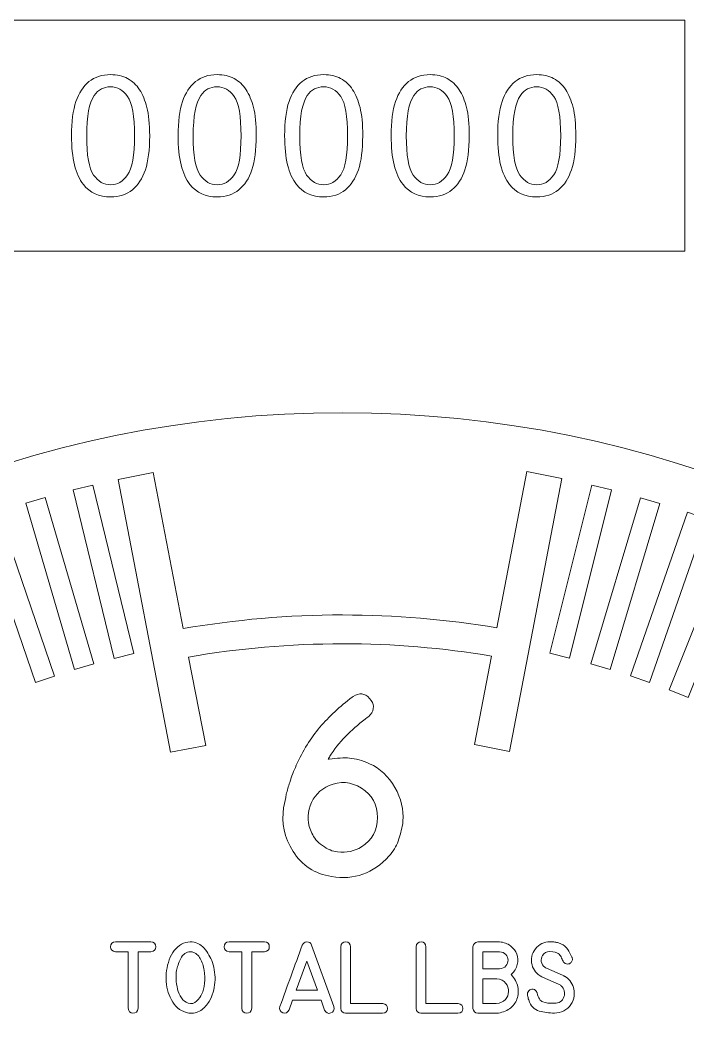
# Model space of a CAD drawing. Header units: millimetres. Extents: x -168 to 319, y -216 to 82.
# Drawn here: x 269.27 to 292.37, y -121.22 to -86.27 of the extents above; entities that cross this region are included whole.
import ezdxf

# ---------------------------------------------------------------- set-up
doc = ezdxf.new("R2010")
doc.units = ezdxf.units.MM
doc.header["$MEASUREMENT"] = 0
doc.layers.add('Cuts', color=7, linetype='Continuous')
doc.layers.add('Engrave', color=7, linetype='Continuous', plot=False)

msp = doc.modelspace()

# ---------------------------------------------------------------- linework, layer by layer
at = {"layer": 'Cuts', "color": 250, "lineweight": 9}
for points in [[(267.2692, -86.2726), (267.2692, -86.2726), (292.2691, -86.2726), (292.2691, -86.2726), (292.2691, -86.2726), (292.2691, -86.2726), (292.2691, -94.2726), (292.2691, -94.2726), (292.2691, -94.2726), (292.2691, -94.2726), (267.2692, -94.2726), (267.2692, -94.2726), (267.2692, -94.2726), (267.2692, -94.2726), (267.2692, -86.2726), (267.2692, -86.2726)], [(280.4209, -99.8603), (258.885, -99.8603), (241.421, -117.3255), (241.421, -138.8611), (241.421, -138.8611), (241.4207, -160.3938), (258.8848, -177.8604), (280.4207, -177.8604), (280.4207, -177.8604), (301.9566, -177.8591), (319.4209, -160.3964), (319.4209, -138.8611), (319.4209, -138.8611), (319.4209, -117.3226), (301.9564, -99.862), (280.4209, -99.8603)]]:
    msp.add_open_spline(points, degree=3, knots=[0, 0, 0, 0, 0.2, 0.2, 0.2, 0.2, 0.4, 0.4, 0.4, 0.4, 0.6, 0.6, 0.6, 0.6, 1, 1, 1, 1], dxfattribs=at)
at = {"layer": 'Engrave', "color": 240, "lineweight": 9}
for points, knots in [([(271.0454, -90.2746), (271.0454, -89.7845), (271.0956, -89.3899), (271.197, -89.0918), (271.197, -89.0918), (271.2974, -88.7927), (271.4479, -88.5621), (271.6465, -88.4), (271.6465, -88.4), (271.8454, -88.2379), (272.0952, -88.1568), (272.3963, -88.1568), (272.3963, -88.1568), (272.6191, -88.1568), (272.814, -88.2022), (272.9818, -88.2919), (272.9818, -88.2919), (273.1498, -88.3807), (273.2878, -88.51), (273.3978, -88.6788), (273.3978, -88.6788), (273.5067, -88.8477), (273.5926, -89.0532), (273.6543, -89.2953), (273.6543, -89.2953), (273.7171, -89.5375), (273.748, -89.8636), (273.748, -90.2746), (273.748, -90.2746), (273.748, -90.7609), (273.6978, -91.1526), (273.5984, -91.4517), (273.5984, -91.4517), (273.4981, -91.7508), (273.3486, -91.9814), (273.1498, -92.1444), (273.1498, -92.1444), (272.951, -92.3075), (272.7001, -92.3885), (272.3963, -92.3885), (272.3963, -92.3885), (271.9967, -92.3885), (271.6833, -92.2457), (271.4555, -91.9592), (271.4555, -91.9592), (271.1825, -91.6147), (271.0454, -91.0523), (271.0454, -90.2746)], [0, 0, 0, 0, 0.0769231, 0.0769231, 0.0769231, 0.0769231, 0.1538462, 0.1538462, 0.1538462, 0.1538462, 0.2307692, 0.2307692, 0.2307692, 0.2307692, 0.3076923, 0.3076923, 0.3076923, 0.3076923, 0.3846154, 0.3846154, 0.3846154, 0.3846154, 0.4615385, 0.4615385, 0.4615385, 0.4615385, 0.5384615, 0.5384615, 0.5384615, 0.5384615, 0.6153846, 0.6153846, 0.6153846, 0.6153846, 0.6923077, 0.6923077, 0.6923077, 0.6923077, 0.7692308, 0.7692308, 0.7692308, 0.7692308, 0.8461538, 0.8461538, 0.8461538, 0.8461538, 1, 1, 1, 1]), ([(274.7317, -90.2746), (274.7317, -89.7845), (274.7819, -89.3899), (274.8831, -89.0918), (274.8831, -89.0918), (274.9835, -88.7927), (275.1341, -88.5621), (275.3327, -88.4), (275.3327, -88.4), (275.5315, -88.2379), (275.7814, -88.1568), (276.0824, -88.1568), (276.0824, -88.1568), (276.3054, -88.1568), (276.5002, -88.2022), (276.668, -88.2919), (276.668, -88.2919), (276.8359, -88.3807), (276.9739, -88.51), (277.0839, -88.6788), (277.0839, -88.6788), (277.1929, -88.8477), (277.2788, -89.0532), (277.3405, -89.2953), (277.3405, -89.2953), (277.4032, -89.5375), (277.4341, -89.8636), (277.4341, -90.2746), (277.4341, -90.2746), (277.4341, -90.7609), (277.3839, -91.1526), (277.2846, -91.4517), (277.2846, -91.4517), (277.1842, -91.7508), (277.0348, -91.9814), (276.8359, -92.1444), (276.8359, -92.1444), (276.6373, -92.3075), (276.3864, -92.3885), (276.0824, -92.3885), (276.0824, -92.3885), (275.683, -92.3885), (275.3694, -92.2457), (275.1418, -91.9592), (275.1418, -91.9592), (274.8686, -91.6147), (274.7317, -91.0523), (274.7317, -90.2746)], [0, 0, 0, 0, 0.0769231, 0.0769231, 0.0769231, 0.0769231, 0.1538462, 0.1538462, 0.1538462, 0.1538462, 0.2307692, 0.2307692, 0.2307692, 0.2307692, 0.3076923, 0.3076923, 0.3076923, 0.3076923, 0.3846154, 0.3846154, 0.3846154, 0.3846154, 0.4615385, 0.4615385, 0.4615385, 0.4615385, 0.5384615, 0.5384615, 0.5384615, 0.5384615, 0.6153846, 0.6153846, 0.6153846, 0.6153846, 0.6923077, 0.6923077, 0.6923077, 0.6923077, 0.7692308, 0.7692308, 0.7692308, 0.7692308, 0.8461538, 0.8461538, 0.8461538, 0.8461538, 1, 1, 1, 1]), ([(278.4179, -90.2746), (278.4179, -89.7845), (278.4681, -89.3899), (278.5693, -89.0918), (278.5693, -89.0918), (278.6697, -88.7927), (278.8202, -88.5621), (279.019, -88.4), (279.019, -88.4), (279.2178, -88.2379), (279.4677, -88.1568), (279.7686, -88.1568), (279.7686, -88.1568), (279.9915, -88.1568), (280.1863, -88.2022), (280.3543, -88.2919), (280.3543, -88.2919), (280.5221, -88.3807), (280.6602, -88.51), (280.7701, -88.6788), (280.7701, -88.6788), (280.8792, -88.8477), (280.9651, -89.0532), (281.0268, -89.2953), (281.0268, -89.2953), (281.0894, -89.5375), (281.1204, -89.8636), (281.1204, -90.2746), (281.1204, -90.2746), (281.1204, -90.7609), (281.0702, -91.1526), (280.9707, -91.4517), (280.9707, -91.4517), (280.8704, -91.7508), (280.7209, -91.9814), (280.5221, -92.1444), (280.5221, -92.1444), (280.3235, -92.3075), (280.0726, -92.3885), (279.7686, -92.3885), (279.7686, -92.3885), (279.3692, -92.3885), (279.0556, -92.2457), (278.828, -91.9592), (278.828, -91.9592), (278.5548, -91.6147), (278.4179, -91.0523), (278.4179, -90.2746)], [0, 0, 0, 0, 0.0769231, 0.0769231, 0.0769231, 0.0769231, 0.1538462, 0.1538462, 0.1538462, 0.1538462, 0.2307692, 0.2307692, 0.2307692, 0.2307692, 0.3076923, 0.3076923, 0.3076923, 0.3076923, 0.3846154, 0.3846154, 0.3846154, 0.3846154, 0.4615385, 0.4615385, 0.4615385, 0.4615385, 0.5384615, 0.5384615, 0.5384615, 0.5384615, 0.6153846, 0.6153846, 0.6153846, 0.6153846, 0.6923077, 0.6923077, 0.6923077, 0.6923077, 0.7692308, 0.7692308, 0.7692308, 0.7692308, 0.8461538, 0.8461538, 0.8461538, 0.8461538, 1, 1, 1, 1]), ([(282.104, -90.2746), (282.104, -89.7845), (282.1542, -89.3899), (282.2556, -89.0918), (282.2556, -89.0918), (282.356, -88.7927), (282.5065, -88.5621), (282.7051, -88.4), (282.7051, -88.4), (282.904, -88.2379), (283.1538, -88.1568), (283.4549, -88.1568), (283.4549, -88.1568), (283.6777, -88.1568), (283.8725, -88.2022), (284.0404, -88.2919), (284.0404, -88.2919), (284.2084, -88.3807), (284.3464, -88.51), (284.4564, -88.6788), (284.4564, -88.6788), (284.5654, -88.8477), (284.6512, -89.0532), (284.7129, -89.2953), (284.7129, -89.2953), (284.7757, -89.5375), (284.8066, -89.8636), (284.8066, -90.2746), (284.8066, -90.2746), (284.8066, -90.7609), (284.7564, -91.1526), (284.6569, -91.4517), (284.6569, -91.4517), (284.5567, -91.7508), (284.4071, -91.9814), (284.2084, -92.1444), (284.2084, -92.1444), (284.0096, -92.3075), (283.7587, -92.3885), (283.4549, -92.3885), (283.4549, -92.3885), (283.0553, -92.3885), (282.7419, -92.2457), (282.5141, -91.9592), (282.5141, -91.9592), (282.2411, -91.6147), (282.104, -91.0523), (282.104, -90.2746)], [0, 0, 0, 0, 0.0769231, 0.0769231, 0.0769231, 0.0769231, 0.1538462, 0.1538462, 0.1538462, 0.1538462, 0.2307692, 0.2307692, 0.2307692, 0.2307692, 0.3076923, 0.3076923, 0.3076923, 0.3076923, 0.3846154, 0.3846154, 0.3846154, 0.3846154, 0.4615385, 0.4615385, 0.4615385, 0.4615385, 0.5384615, 0.5384615, 0.5384615, 0.5384615, 0.6153846, 0.6153846, 0.6153846, 0.6153846, 0.6923077, 0.6923077, 0.6923077, 0.6923077, 0.7692308, 0.7692308, 0.7692308, 0.7692308, 0.8461538, 0.8461538, 0.8461538, 0.8461538, 1, 1, 1, 1]), ([(285.7904, -90.2746), (285.7904, -89.7845), (285.8406, -89.3899), (285.9418, -89.0918), (285.9418, -89.0918), (286.0422, -88.7927), (286.1928, -88.5621), (286.3915, -88.4), (286.3915, -88.4), (286.5902, -88.2379), (286.8401, -88.1568), (287.1411, -88.1568), (287.1411, -88.1568), (287.3641, -88.1568), (287.5589, -88.2022), (287.7268, -88.2919), (287.7268, -88.2919), (287.8946, -88.3807), (288.0326, -88.51), (288.1426, -88.6788), (288.1426, -88.6788), (288.2516, -88.8477), (288.3375, -89.0532), (288.3993, -89.2953), (288.3993, -89.2953), (288.4619, -89.5375), (288.4928, -89.8636), (288.4928, -90.2746), (288.4928, -90.2746), (288.4928, -90.7609), (288.4426, -91.1526), (288.3433, -91.4517), (288.3433, -91.4517), (288.2429, -91.7508), (288.0935, -91.9814), (287.8946, -92.1444), (287.8946, -92.1444), (287.696, -92.3075), (287.4451, -92.3885), (287.1411, -92.3885), (287.1411, -92.3885), (286.7417, -92.3885), (286.4281, -92.2457), (286.2005, -91.9592), (286.2005, -91.9592), (285.9273, -91.6147), (285.7904, -91.0523), (285.7904, -90.2746)], [0, 0, 0, 0, 0.0769231, 0.0769231, 0.0769231, 0.0769231, 0.1538462, 0.1538462, 0.1538462, 0.1538462, 0.2307692, 0.2307692, 0.2307692, 0.2307692, 0.3076923, 0.3076923, 0.3076923, 0.3076923, 0.3846154, 0.3846154, 0.3846154, 0.3846154, 0.4615385, 0.4615385, 0.4615385, 0.4615385, 0.5384615, 0.5384615, 0.5384615, 0.5384615, 0.6153846, 0.6153846, 0.6153846, 0.6153846, 0.6923077, 0.6923077, 0.6923077, 0.6923077, 0.7692308, 0.7692308, 0.7692308, 0.7692308, 0.8461538, 0.8461538, 0.8461538, 0.8461538, 1, 1, 1, 1]), ([(271.5684, -90.2746), (271.5684, -90.9548), (271.6484, -91.4073), (271.8077, -91.6331), (271.8077, -91.6331), (271.9669, -91.8579), (272.1628, -91.9708), (272.3963, -91.9708), (272.3963, -91.9708), (272.6306, -91.9708), (272.8265, -91.8569), (272.9858, -91.6312), (272.9858, -91.6312), (273.145, -91.4054), (273.225, -90.9529), (273.225, -90.2746), (273.225, -90.2746), (273.225, -89.5925), (273.145, -89.139), (272.9858, -88.9152), (272.9858, -88.9152), (272.8265, -88.6904), (272.6287, -88.5785), (272.3915, -88.5785), (272.3915, -88.5785), (272.1569, -88.5785), (271.9707, -88.6778), (271.8309, -88.8756), (271.8309, -88.8756), (271.6562, -89.1275), (271.5684, -89.5944), (271.5684, -90.2746)], [0, 0, 0, 0, 0.1111111, 0.1111111, 0.1111111, 0.1111111, 0.2222222, 0.2222222, 0.2222222, 0.2222222, 0.3333333, 0.3333333, 0.3333333, 0.3333333, 0.4444444, 0.4444444, 0.4444444, 0.4444444, 0.5555556, 0.5555556, 0.5555556, 0.5555556, 0.6666667, 0.6666667, 0.6666667, 0.6666667, 0.7777778, 0.7777778, 0.7777778, 0.7777778, 1, 1, 1, 1]), ([(275.2546, -90.2746), (275.2546, -90.9548), (275.3347, -91.4073), (275.4939, -91.6331), (275.4939, -91.6331), (275.653, -91.8579), (275.8489, -91.9708), (276.0824, -91.9708), (276.0824, -91.9708), (276.3169, -91.9708), (276.5128, -91.8569), (276.672, -91.6312), (276.672, -91.6312), (276.8311, -91.4054), (276.9113, -90.9529), (276.9113, -90.2746), (276.9113, -90.2746), (276.9113, -89.5925), (276.8311, -89.139), (276.672, -88.9152), (276.672, -88.9152), (276.5128, -88.6904), (276.315, -88.5785), (276.0776, -88.5785), (276.0776, -88.5785), (275.8431, -88.5785), (275.657, -88.6778), (275.517, -88.8756), (275.517, -88.8756), (275.3425, -89.1275), (275.2546, -89.5944), (275.2546, -90.2746)], [0, 0, 0, 0, 0.1111111, 0.1111111, 0.1111111, 0.1111111, 0.2222222, 0.2222222, 0.2222222, 0.2222222, 0.3333333, 0.3333333, 0.3333333, 0.3333333, 0.4444444, 0.4444444, 0.4444444, 0.4444444, 0.5555556, 0.5555556, 0.5555556, 0.5555556, 0.6666667, 0.6666667, 0.6666667, 0.6666667, 0.7777778, 0.7777778, 0.7777778, 0.7777778, 1, 1, 1, 1]), ([(278.9409, -90.2746), (278.9409, -90.9548), (279.0209, -91.4073), (279.18, -91.6331), (279.18, -91.6331), (279.3392, -91.8579), (279.5351, -91.9708), (279.7686, -91.9708), (279.7686, -91.9708), (280.003, -91.9708), (280.199, -91.8569), (280.3581, -91.6312), (280.3581, -91.6312), (280.5173, -91.4054), (280.5975, -90.9529), (280.5975, -90.2746), (280.5975, -90.2746), (280.5975, -89.5925), (280.5173, -89.139), (280.3581, -88.9152), (280.3581, -88.9152), (280.199, -88.6904), (280.0012, -88.5785), (279.7639, -88.5785), (279.7639, -88.5785), (279.5294, -88.5785), (279.3432, -88.6778), (279.2033, -88.8756), (279.2033, -88.8756), (279.0287, -89.1275), (278.9409, -89.5944), (278.9409, -90.2746)], [0, 0, 0, 0, 0.1111111, 0.1111111, 0.1111111, 0.1111111, 0.2222222, 0.2222222, 0.2222222, 0.2222222, 0.3333333, 0.3333333, 0.3333333, 0.3333333, 0.4444444, 0.4444444, 0.4444444, 0.4444444, 0.5555556, 0.5555556, 0.5555556, 0.5555556, 0.6666667, 0.6666667, 0.6666667, 0.6666667, 0.7777778, 0.7777778, 0.7777778, 0.7777778, 1, 1, 1, 1]), ([(282.6271, -90.2746), (282.6271, -90.9548), (282.707, -91.4073), (282.8662, -91.6331), (282.8662, -91.6331), (283.0255, -91.8579), (283.2214, -91.9708), (283.4549, -91.9708), (283.4549, -91.9708), (283.6892, -91.9708), (283.8851, -91.8569), (284.0444, -91.6312), (284.0444, -91.6312), (284.2036, -91.4054), (284.2836, -90.9529), (284.2836, -90.2746), (284.2836, -90.2746), (284.2836, -89.5925), (284.2036, -89.139), (284.0444, -88.9152), (284.0444, -88.9152), (283.8851, -88.6904), (283.6873, -88.5785), (283.4501, -88.5785), (283.4501, -88.5785), (283.2155, -88.5785), (283.0293, -88.6778), (282.8895, -88.8756), (282.8895, -88.8756), (282.7148, -89.1275), (282.6271, -89.5944), (282.6271, -90.2746)], [0, 0, 0, 0, 0.1111111, 0.1111111, 0.1111111, 0.1111111, 0.2222222, 0.2222222, 0.2222222, 0.2222222, 0.3333333, 0.3333333, 0.3333333, 0.3333333, 0.4444444, 0.4444444, 0.4444444, 0.4444444, 0.5555556, 0.5555556, 0.5555556, 0.5555556, 0.6666667, 0.6666667, 0.6666667, 0.6666667, 0.7777778, 0.7777778, 0.7777778, 0.7777778, 1, 1, 1, 1]), ([(286.3133, -90.2746), (286.3133, -90.9548), (286.3934, -91.4073), (286.5526, -91.6331), (286.5526, -91.6331), (286.7117, -91.8579), (286.9076, -91.9708), (287.1411, -91.9708), (287.1411, -91.9708), (287.3756, -91.9708), (287.5715, -91.8569), (287.7307, -91.6312), (287.7307, -91.6312), (287.8898, -91.4054), (287.97, -90.9529), (287.97, -90.2746), (287.97, -90.2746), (287.97, -89.5925), (287.8898, -89.139), (287.7307, -88.9152), (287.7307, -88.9152), (287.5715, -88.6904), (287.3737, -88.5785), (287.1363, -88.5785), (287.1363, -88.5785), (286.9019, -88.5785), (286.7157, -88.6778), (286.5757, -88.8756), (286.5757, -88.8756), (286.4012, -89.1275), (286.3133, -89.5944), (286.3133, -90.2746)], [0, 0, 0, 0, 0.1111111, 0.1111111, 0.1111111, 0.1111111, 0.2222222, 0.2222222, 0.2222222, 0.2222222, 0.3333333, 0.3333333, 0.3333333, 0.3333333, 0.4444444, 0.4444444, 0.4444444, 0.4444444, 0.5555556, 0.5555556, 0.5555556, 0.5555556, 0.6666667, 0.6666667, 0.6666667, 0.6666667, 0.7777778, 0.7777778, 0.7777778, 0.7777778, 1, 1, 1, 1]), ([(288.0147, -102.1333), (288.0147, -102.1333), (286.2038, -111.5823), (286.2038, -111.5823), (286.2038, -111.5823), (286.2038, -111.5823), (284.991, -111.3499), (284.991, -111.3499), (284.991, -111.3499), (284.991, -111.3499), (285.5782, -108.2864), (285.5782, -108.2864), (285.5782, -108.2864), (283.9009, -108.0051), (282.178, -107.8586), (280.4209, -107.8584), (280.4209, -107.8584), (280.4209, -107.8584), (280.4209, -107.8604), (280.4209, -107.8604), (280.4209, -107.8604), (278.6052, -107.8604), (276.8261, -108.0172), (275.096, -108.3168), (275.096, -108.3168), (275.096, -108.3168), (275.686, -111.381), (275.686, -111.381), (275.686, -111.381), (275.686, -111.381), (274.4735, -111.6145), (274.4735, -111.6145), (274.4735, -111.6145), (274.4735, -111.6145), (272.6548, -102.1669), (272.6548, -102.1669), (272.6548, -102.1669), (272.6548, -102.1669), (273.8673, -101.9335), (273.8673, -101.9335), (273.8673, -101.9335), (273.8673, -101.9335), (274.907, -107.3345), (274.907, -107.3345), (274.907, -107.3345), (276.6984, -107.0232), (278.5406, -106.8604), (280.4209, -106.8604), (280.4209, -106.8604), (280.4209, -106.8604), (280.4209, -106.8624), (280.4209, -106.8624), (280.4209, -106.8624), (282.2422, -106.8626), (284.0277, -107.0151), (285.7658, -107.3075), (285.7658, -107.3075), (285.7658, -107.3075), (286.8021, -101.9009), (286.8021, -101.9009), (286.8021, -101.9009), (286.8021, -101.9009), (288.0147, -102.1333), (288.0147, -102.1333)], [0, 0, 0, 0, 0.0588235, 0.0588235, 0.0588235, 0.0588235, 0.1176471, 0.1176471, 0.1176471, 0.1176471, 0.1764706, 0.1764706, 0.1764706, 0.1764706, 0.2352941, 0.2352941, 0.2352941, 0.2352941, 0.2941176, 0.2941176, 0.2941176, 0.2941176, 0.3529412, 0.3529412, 0.3529412, 0.3529412, 0.4117647, 0.4117647, 0.4117647, 0.4117647, 0.4705882, 0.4705882, 0.4705882, 0.4705882, 0.5294118, 0.5294118, 0.5294118, 0.5294118, 0.5882353, 0.5882353, 0.5882353, 0.5882353, 0.6470588, 0.6470588, 0.6470588, 0.6470588, 0.7058824, 0.7058824, 0.7058824, 0.7058824, 0.7647059, 0.7647059, 0.7647059, 0.7647059, 0.8235294, 0.8235294, 0.8235294, 0.8235294, 0.8823529, 0.8823529, 0.8823529, 0.8823529, 1, 1, 1, 1]), ([(271.7775, -102.369), (271.7775, -102.369), (273.2036, -108.1971), (273.2036, -108.1971), (273.2036, -108.1971), (273.2036, -108.1971), (272.5237, -108.3635), (272.5237, -108.3635), (272.5237, -108.3635), (272.5237, -108.3635), (271.0977, -102.5354), (271.0977, -102.5354), (271.0977, -102.5354), (271.0977, -102.5354), (271.7775, -102.369), (271.7775, -102.369)], [0, 0, 0, 0, 0.2, 0.2, 0.2, 0.2, 0.4, 0.4, 0.4, 0.4, 0.6, 0.6, 0.6, 0.6, 1, 1, 1, 1]), ([(289.7227, -102.5313), (289.7227, -102.5313), (288.2776, -108.3546), (288.2776, -108.3546), (288.2776, -108.3546), (288.2776, -108.3546), (287.5981, -108.186), (287.5981, -108.186), (287.5981, -108.186), (287.5981, -108.186), (289.0434, -102.3627), (289.0434, -102.3627), (289.0434, -102.3627), (289.0434, -102.3627), (289.7227, -102.5313), (289.7227, -102.5313)], [0, 0, 0, 0, 0.2, 0.2, 0.2, 0.2, 0.4, 0.4, 0.4, 0.4, 0.6, 0.6, 0.6, 0.6, 1, 1, 1, 1]), ([(270.1312, -102.7987), (270.1312, -102.7987), (271.8202, -108.5561), (271.8202, -108.5561), (271.8202, -108.5561), (271.8202, -108.5561), (271.1485, -108.7531), (271.1485, -108.7531), (271.1485, -108.7531), (271.1485, -108.7531), (269.4594, -102.9957), (269.4594, -102.9957), (269.4594, -102.9957), (269.4594, -102.9957), (270.1312, -102.7987), (270.1312, -102.7987)], [0, 0, 0, 0, 0.2, 0.2, 0.2, 0.2, 0.4, 0.4, 0.4, 0.4, 0.6, 0.6, 0.6, 0.6, 1, 1, 1, 1]), ([(291.4001, -103.0025), (291.4001, -103.0025), (289.6859, -108.7525), (289.6859, -108.7525), (289.6859, -108.7525), (289.6859, -108.7525), (289.0151, -108.5525), (289.0151, -108.5525), (289.0151, -108.5525), (289.0151, -108.5525), (290.7293, -102.8026), (290.7293, -102.8026), (290.7293, -102.8026), (290.7293, -102.8026), (291.4001, -103.0025), (291.4001, -103.0025)], [0, 0, 0, 0, 0.2, 0.2, 0.2, 0.2, 0.4, 0.4, 0.4, 0.4, 0.6, 0.6, 0.6, 0.6, 1, 1, 1, 1]), ([(268.5058, -103.3026), (268.5058, -103.3026), (270.4542, -108.9774), (270.4542, -108.9774), (270.4542, -108.9774), (270.4542, -108.9774), (269.7922, -109.2047), (269.7922, -109.2047), (269.7922, -109.2047), (269.7922, -109.2047), (267.8439, -103.5299), (267.8439, -103.5299), (267.8439, -103.5299), (267.8439, -103.5299), (268.5058, -103.3026), (268.5058, -103.3026)], [0, 0, 0, 0, 0.2, 0.2, 0.2, 0.2, 0.4, 0.4, 0.4, 0.4, 0.6, 0.6, 0.6, 0.6, 1, 1, 1, 1]), ([(293.0154, -103.5375), (293.0154, -103.5375), (291.0421, -109.2038), (291.0421, -109.2038), (291.0421, -109.2038), (291.0421, -109.2038), (290.3811, -108.9736), (290.3811, -108.9736), (290.3811, -108.9736), (290.3811, -108.9736), (292.3544, -103.3073), (292.3544, -103.3073), (292.3544, -103.3073), (292.3544, -103.3073), (293.0154, -103.5375), (293.0154, -103.5375)], [0, 0, 0, 0, 0.2, 0.2, 0.2, 0.2, 0.4, 0.4, 0.4, 0.4, 0.6, 0.6, 0.6, 0.6, 1, 1, 1, 1]), ([(294.6048, -104.1452), (294.6048, -104.1452), (292.3765, -109.7161), (292.3765, -109.7161), (292.3765, -109.7161), (292.3765, -109.7161), (291.7267, -109.4561), (291.7267, -109.4561), (291.7267, -109.4561), (291.7267, -109.4561), (293.9548, -103.8852), (293.9548, -103.8852), (293.9548, -103.8852), (293.9548, -103.8852), (294.6048, -104.1452), (294.6048, -104.1452)], [0, 0, 0, 0, 0.2, 0.2, 0.2, 0.2, 0.4, 0.4, 0.4, 0.4, 0.6, 0.6, 0.6, 0.6, 1, 1, 1, 1]), ([(278.3843, -113.5266), (278.3843, -113.5266), (278.3907, -113.4895), (278.3907, -113.4895), (278.3907, -113.4895), (278.4182, -113.3488), (278.4457, -113.2091), (278.4764, -113.0704), (278.4764, -113.0704), (278.506, -112.9329), (278.5452, -112.7953), (278.5928, -112.6587), (278.5928, -112.6587), (278.6584, -112.4492), (278.7346, -112.2523), (278.8225, -112.0661), (278.8225, -112.0661), (279.049, -111.5623), (279.3209, -111.1231), (279.6374, -110.7495), (279.6374, -110.7495), (279.9538, -110.377), (280.3264, -110.0288), (280.7571, -109.7071), (280.7571, -109.7071), (280.7571, -109.7071), (280.7878, -109.6848), (280.7878, -109.6848), (280.7878, -109.6848), (280.9984, -109.5441), (281.1889, -109.5663), (281.3582, -109.7504), (281.3582, -109.7504), (281.5276, -109.9346), (281.535, -110.124), (281.3794, -110.3209), (281.3794, -110.3209), (281.3529, -110.3537), (281.3233, -110.3802), (281.2905, -110.4013), (281.2905, -110.4013), (281.0481, -110.5834), (280.8195, -110.7781), (280.6036, -110.9876), (280.6036, -110.9876), (280.3867, -111.1961), (280.1962, -111.4279), (280.0311, -111.6819), (280.0311, -111.6819), (279.9983, -111.7359), (279.9718, -111.775), (279.9538, -111.7994), (279.9538, -111.7994), (279.9538, -111.7994), (279.938, -111.828), (279.938, -111.828), (279.938, -111.828), (279.938, -111.828), (279.92, -111.8586), (279.92, -111.8586), (279.92, -111.8586), (279.92, -111.8586), (279.9411, -111.8523), (279.9411, -111.8523), (279.9411, -111.8523), (279.9411, -111.8523), (279.9634, -111.8491), (279.9634, -111.8491), (279.9634, -111.8491), (280.2301, -111.8121), (280.465, -111.8015), (280.6682, -111.8163), (280.6682, -111.8163), (280.8714, -111.8322), (281.1011, -111.8967), (281.3551, -112.01), (281.3551, -112.01), (281.7212, -112.1783), (282.0133, -112.4524), (282.2314, -112.8334), (282.2314, -112.8334), (282.4494, -113.2154), (282.5425, -113.6038), (282.5118, -114.0007), (282.5118, -114.0007), (282.5055, -114.0632), (282.5023, -114.0928), (282.5023, -114.0907), (282.5023, -114.0907), (282.4674, -114.2981), (282.4145, -114.496), (282.3457, -114.6865), (282.3457, -114.6865), (282.2769, -114.876), (282.171, -115.0506), (282.0282, -115.2104), (282.0282, -115.2104), (281.4884, -115.8073), (280.8259, -116.0433), (280.0406, -115.9174), (280.0406, -115.9174), (279.4575, -115.82), (279.0151, -115.53), (278.7113, -115.0474), (278.7113, -115.0474), (278.4087, -114.5648), (278.2996, -114.0579), (278.3843, -113.5266)], [0, 0, 0, 0, 0.0357143, 0.0357143, 0.0357143, 0.0357143, 0.0714286, 0.0714286, 0.0714286, 0.0714286, 0.1071429, 0.1071429, 0.1071429, 0.1071429, 0.1428571, 0.1428571, 0.1428571, 0.1428571, 0.1785714, 0.1785714, 0.1785714, 0.1785714, 0.2142857, 0.2142857, 0.2142857, 0.2142857, 0.25, 0.25, 0.25, 0.25, 0.2857143, 0.2857143, 0.2857143, 0.2857143, 0.3214286, 0.3214286, 0.3214286, 0.3214286, 0.3571429, 0.3571429, 0.3571429, 0.3571429, 0.3928571, 0.3928571, 0.3928571, 0.3928571, 0.4285714, 0.4285714, 0.4285714, 0.4285714, 0.4642857, 0.4642857, 0.4642857, 0.4642857, 0.5, 0.5, 0.5, 0.5, 0.5357143, 0.5357143, 0.5357143, 0.5357143, 0.5714286, 0.5714286, 0.5714286, 0.5714286, 0.6071429, 0.6071429, 0.6071429, 0.6071429, 0.6428571, 0.6428571, 0.6428571, 0.6428571, 0.6785714, 0.6785714, 0.6785714, 0.6785714, 0.7142857, 0.7142857, 0.7142857, 0.7142857, 0.75, 0.75, 0.75, 0.75, 0.7857143, 0.7857143, 0.7857143, 0.7857143, 0.8214286, 0.8214286, 0.8214286, 0.8214286, 0.8571429, 0.8571429, 0.8571429, 0.8571429, 0.8928571, 0.8928571, 0.8928571, 0.8928571, 0.9285714, 0.9285714, 0.9285714, 0.9285714, 1, 1, 1, 1]), ([(279.3612, -114.4135), (279.4257, -114.5743), (279.5474, -114.7183), (279.7252, -114.8463), (279.7252, -114.8463), (279.9041, -114.9733), (280.0798, -115.0463), (280.2512, -115.0643), (280.2512, -115.0643), (280.5634, -115.0971), (280.8397, -115.04), (281.0788, -114.8908), (281.0788, -114.8908), (281.4471, -114.659), (281.6313, -114.3203), (281.6323, -113.8737), (281.6323, -113.8737), (281.6334, -113.4271), (281.4493, -113.0884), (281.0788, -112.8567), (281.0788, -112.8567), (280.7137, -112.6312), (280.338, -112.6027), (279.9538, -112.7699), (279.9538, -112.7699), (279.6374, -112.9106), (279.4204, -113.1424), (279.304, -113.4641), (279.304, -113.4641), (279.1876, -113.7869), (279.2066, -114.1034), (279.3612, -114.4135)], [0, 0, 0, 0, 0.1111111, 0.1111111, 0.1111111, 0.1111111, 0.2222222, 0.2222222, 0.2222222, 0.2222222, 0.3333333, 0.3333333, 0.3333333, 0.3333333, 0.4444444, 0.4444444, 0.4444444, 0.4444444, 0.5555556, 0.5555556, 0.5555556, 0.5555556, 0.6666667, 0.6666667, 0.6666667, 0.6666667, 0.7777778, 0.7777778, 0.7777778, 0.7777778, 1, 1, 1, 1]), ([(273.0086, -120.4783), (273.0086, -120.4783), (273.0086, -118.5176), (273.0086, -118.5176), (273.0086, -118.5176), (273.0086, -118.5176), (272.5661, -118.5176), (272.5661, -118.5176), (272.5661, -118.5176), (272.4538, -118.5089), (272.3974, -118.4521), (272.3978, -118.3484), (272.3978, -118.3484), (272.3982, -118.2443), (272.4546, -118.1871), (272.5661, -118.1776), (272.5661, -118.1776), (272.5661, -118.1776), (273.7901, -118.1776), (273.7901, -118.1776), (273.7901, -118.1776), (273.9009, -118.1862), (273.9568, -118.2435), (273.9572, -118.3484), (273.9572, -118.3484), (273.9576, -118.4529), (273.9017, -118.5097), (273.7901, -118.5176), (273.7901, -118.5176), (273.7901, -118.5176), (273.3489, -118.5176), (273.3489, -118.5176), (273.3489, -118.5176), (273.3489, -118.5176), (273.3489, -120.4783), (273.3489, -120.4783), (273.3489, -120.4783), (273.3304, -120.5923), (273.2712, -120.6486), (273.1707, -120.647), (273.1707, -120.647), (273.0707, -120.6454), (273.0168, -120.589), (273.0086, -120.4783)], [0, 0, 0, 0, 0.0833333, 0.0833333, 0.0833333, 0.0833333, 0.1666667, 0.1666667, 0.1666667, 0.1666667, 0.25, 0.25, 0.25, 0.25, 0.3333333, 0.3333333, 0.3333333, 0.3333333, 0.4166667, 0.4166667, 0.4166667, 0.4166667, 0.5, 0.5, 0.5, 0.5, 0.5833333, 0.5833333, 0.5833333, 0.5833333, 0.6666667, 0.6666667, 0.6666667, 0.6666667, 0.75, 0.75, 0.75, 0.75, 0.8333333, 0.8333333, 0.8333333, 0.8333333, 1, 1, 1, 1]), ([(275.9208, -118.888), (275.9944, -119.1106), (276.0224, -119.3415), (276.0043, -119.581), (276.0043, -119.581), (275.9862, -119.8206), (275.9204, -120.0391), (275.8072, -120.2371), (275.8072, -120.2371), (275.7356, -120.3601), (275.638, -120.4647), (275.5141, -120.5507), (275.5141, -120.5507), (275.3903, -120.6367), (275.2536, -120.6668), (275.1042, -120.6408), (275.1042, -120.6408), (274.8606, -120.5984), (274.6741, -120.4713), (274.5449, -120.2601), (274.5449, -120.2601), (274.4153, -120.0486), (274.3412, -119.8132), (274.3223, -119.5539), (274.3223, -119.5539), (274.3033, -119.2946), (274.3383, -119.0423), (274.4272, -118.7962), (274.4272, -118.7962), (274.5161, -118.5501), (274.6577, -118.3714), (274.8523, -118.2595), (274.8523, -118.2595), (274.947, -118.2048), (275.0466, -118.1776), (275.1499, -118.1776), (275.1499, -118.1776), (275.3479, -118.1776), (275.5092, -118.2521), (275.6347, -118.4011), (275.6347, -118.4011), (275.7603, -118.5505), (275.8553, -118.7126), (275.9208, -118.888)], [0, 0, 0, 0, 0.0833333, 0.0833333, 0.0833333, 0.0833333, 0.1666667, 0.1666667, 0.1666667, 0.1666667, 0.25, 0.25, 0.25, 0.25, 0.3333333, 0.3333333, 0.3333333, 0.3333333, 0.4166667, 0.4166667, 0.4166667, 0.4166667, 0.5, 0.5, 0.5, 0.5, 0.5833333, 0.5833333, 0.5833333, 0.5833333, 0.6666667, 0.6666667, 0.6666667, 0.6666667, 0.75, 0.75, 0.75, 0.75, 0.8333333, 0.8333333, 0.8333333, 0.8333333, 1, 1, 1, 1]), ([(276.9394, -120.4783), (276.9394, -120.4783), (276.9394, -118.5176), (276.9394, -118.5176), (276.9394, -118.5176), (276.9394, -118.5176), (276.4969, -118.5176), (276.4969, -118.5176), (276.4969, -118.5176), (276.3846, -118.5089), (276.3282, -118.4521), (276.3286, -118.3484), (276.3286, -118.3484), (276.329, -118.2443), (276.3854, -118.1871), (276.4969, -118.1776), (276.4969, -118.1776), (276.4969, -118.1776), (277.7209, -118.1776), (277.7209, -118.1776), (277.7209, -118.1776), (277.8317, -118.1862), (277.8876, -118.2435), (277.888, -118.3484), (277.888, -118.3484), (277.8884, -118.4529), (277.8325, -118.5097), (277.7209, -118.5176), (277.7209, -118.5176), (277.7209, -118.5176), (277.2797, -118.5176), (277.2797, -118.5176), (277.2797, -118.5176), (277.2797, -118.5176), (277.2797, -120.4783), (277.2797, -120.4783), (277.2797, -120.4783), (277.2612, -120.5923), (277.202, -120.6486), (277.1015, -120.647), (277.1015, -120.647), (277.0015, -120.6454), (276.9476, -120.589), (276.9394, -120.4783)], [0, 0, 0, 0, 0.0833333, 0.0833333, 0.0833333, 0.0833333, 0.1666667, 0.1666667, 0.1666667, 0.1666667, 0.25, 0.25, 0.25, 0.25, 0.3333333, 0.3333333, 0.3333333, 0.3333333, 0.4166667, 0.4166667, 0.4166667, 0.4166667, 0.5, 0.5, 0.5, 0.5, 0.5833333, 0.5833333, 0.5833333, 0.5833333, 0.6666667, 0.6666667, 0.6666667, 0.6666667, 0.75, 0.75, 0.75, 0.75, 0.8333333, 0.8333333, 0.8333333, 0.8333333, 1, 1, 1, 1]), ([(278.2563, -120.4145), (278.3848, -120.0597), (278.5136, -119.7053), (278.6424, -119.3514), (278.6424, -119.3514), (278.7716, -118.9974), (278.9009, -118.6431), (279.0301, -118.2887), (279.0301, -118.2887), (279.0568, -118.2155), (279.1095, -118.1784), (279.1881, -118.1776), (279.1881, -118.1776), (279.2672, -118.1768), (279.3202, -118.2138), (279.3474, -118.2887), (279.3474, -118.2887), (279.3474, -118.2887), (280.1203, -120.4202), (280.1203, -120.4202), (280.1203, -120.4202), (280.1442, -120.5338), (280.1096, -120.6067), (280.0166, -120.6396), (280.0166, -120.6396), (279.9232, -120.6729), (279.8516, -120.6388), (279.8005, -120.5383), (279.8005, -120.5383), (279.8005, -120.5383), (279.6767, -120.1935), (279.6767, -120.1935), (279.6767, -120.1935), (279.6767, -120.1935), (278.6938, -120.1935), (278.6938, -120.1935), (278.6938, -120.1935), (278.6938, -120.1935), (278.5732, -120.5301), (278.5732, -120.5301), (278.5732, -120.5301), (278.5218, -120.6314), (278.4485, -120.6643), (278.3539, -120.6293), (278.3539, -120.6293), (278.2588, -120.5947), (278.2263, -120.5227), (278.2563, -120.4145)], [0, 0, 0, 0, 0.0769231, 0.0769231, 0.0769231, 0.0769231, 0.1538462, 0.1538462, 0.1538462, 0.1538462, 0.2307692, 0.2307692, 0.2307692, 0.2307692, 0.3076923, 0.3076923, 0.3076923, 0.3076923, 0.3846154, 0.3846154, 0.3846154, 0.3846154, 0.4615385, 0.4615385, 0.4615385, 0.4615385, 0.5384615, 0.5384615, 0.5384615, 0.5384615, 0.6153846, 0.6153846, 0.6153846, 0.6153846, 0.6923077, 0.6923077, 0.6923077, 0.6923077, 0.7692308, 0.7692308, 0.7692308, 0.7692308, 0.8461538, 0.8461538, 0.8461538, 0.8461538, 1, 1, 1, 1]), ([(280.529, -120.6482), (280.4302, -120.6416), (280.373, -120.5861), (280.3578, -120.4807), (280.3578, -120.4807), (280.3578, -120.4807), (280.3578, -118.3488), (280.3578, -118.3488), (280.3578, -118.3488), (280.3747, -118.2332), (280.4335, -118.1764), (280.534, -118.178), (280.534, -118.178), (280.6344, -118.1801), (280.6891, -118.2373), (280.6978, -118.3488), (280.6978, -118.3488), (280.6978, -118.3488), (280.6978, -120.3116), (280.6978, -120.3116), (280.6978, -120.3116), (280.6978, -120.3116), (281.8106, -120.3108), (281.8106, -120.3108), (281.8106, -120.3108), (281.925, -120.3235), (281.9814, -120.3811), (281.9802, -120.4836), (281.9802, -120.4836), (281.979, -120.5861), (281.9222, -120.6408), (281.8094, -120.6482), (281.8094, -120.6482), (281.8094, -120.6482), (280.529, -120.6482), (280.529, -120.6482)], [0, 0, 0, 0, 0.1, 0.1, 0.1, 0.1, 0.2, 0.2, 0.2, 0.2, 0.3, 0.3, 0.3, 0.3, 0.4, 0.4, 0.4, 0.4, 0.5, 0.5, 0.5, 0.5, 0.6, 0.6, 0.6, 0.6, 0.7, 0.7, 0.7, 0.7, 0.8, 0.8, 0.8, 0.8, 1, 1, 1, 1]), ([(283.1362, -120.6482), (283.0374, -120.6416), (282.9802, -120.5861), (282.965, -120.4807), (282.965, -120.4807), (282.965, -120.4807), (282.965, -118.3488), (282.965, -118.3488), (282.965, -118.3488), (282.9819, -118.2332), (283.0407, -118.1764), (283.1412, -118.178), (283.1412, -118.178), (283.2416, -118.1801), (283.2963, -118.2373), (283.305, -118.3488), (283.305, -118.3488), (283.305, -118.3488), (283.305, -120.3116), (283.305, -120.3116), (283.305, -120.3116), (283.305, -120.3116), (284.4178, -120.3108), (284.4178, -120.3108), (284.4178, -120.3108), (284.5322, -120.3235), (284.5886, -120.3811), (284.5874, -120.4836), (284.5874, -120.4836), (284.5862, -120.5861), (284.5294, -120.6408), (284.4166, -120.6482), (284.4166, -120.6482), (284.4166, -120.6482), (283.1362, -120.6482), (283.1362, -120.6482)], [0, 0, 0, 0, 0.1, 0.1, 0.1, 0.1, 0.2, 0.2, 0.2, 0.2, 0.3, 0.3, 0.3, 0.3, 0.4, 0.4, 0.4, 0.4, 0.5, 0.5, 0.5, 0.5, 0.6, 0.6, 0.6, 0.6, 0.7, 0.7, 0.7, 0.7, 0.8, 0.8, 0.8, 0.8, 1, 1, 1, 1]), ([(285.8501, -118.1776), (286.0027, -118.1904), (286.1312, -118.2369), (286.2353, -118.3163), (286.2353, -118.3163), (286.3394, -118.3957), (286.4118, -118.4916), (286.4518, -118.604), (286.4518, -118.604), (286.4921, -118.7159), (286.4974, -118.8353), (286.4682, -118.962), (286.4682, -118.962), (286.439, -119.0884), (286.3678, -119.2049), (286.2554, -119.3111), (286.2554, -119.3111), (286.3793, -119.4411), (286.4563, -119.5819), (286.4867, -119.7329), (286.4867, -119.7329), (286.5172, -119.884), (286.5077, -120.0255), (286.4583, -120.1568), (286.4583, -120.1568), (286.409, -120.2881), (286.3234, -120.3996), (286.2011, -120.4914), (286.2011, -120.4914), (286.0789, -120.5832), (285.9274, -120.6351), (285.7463, -120.647), (285.7463, -120.647), (285.7463, -120.647), (285.743, -120.647), (285.743, -120.647), (285.743, -120.647), (285.743, -120.647), (285.1014, -120.647), (285.1014, -120.647), (285.1014, -120.647), (285.0026, -120.6334), (284.9454, -120.5774), (284.9302, -120.4795), (284.9302, -120.4795), (284.9302, -120.4795), (284.9302, -118.3488), (284.9302, -118.3488), (284.9302, -118.3488), (284.9438, -118.2492), (285.001, -118.192), (285.1014, -118.1776), (285.1014, -118.1776), (285.1014, -118.1776), (285.8501, -118.1776), (285.8501, -118.1776)], [0, 0, 0, 0, 0.0666667, 0.0666667, 0.0666667, 0.0666667, 0.1333333, 0.1333333, 0.1333333, 0.1333333, 0.2, 0.2, 0.2, 0.2, 0.2666667, 0.2666667, 0.2666667, 0.2666667, 0.3333333, 0.3333333, 0.3333333, 0.3333333, 0.4, 0.4, 0.4, 0.4, 0.4666667, 0.4666667, 0.4666667, 0.4666667, 0.5333333, 0.5333333, 0.5333333, 0.5333333, 0.6, 0.6, 0.6, 0.6, 0.6666667, 0.6666667, 0.6666667, 0.6666667, 0.7333333, 0.7333333, 0.7333333, 0.7333333, 0.8, 0.8, 0.8, 0.8, 0.8666667, 0.8666667, 0.8666667, 0.8666667, 1, 1, 1, 1]), ([(288.0326, -119.3329), (288.0326, -119.3329), (288.0519, -119.3411), (288.0519, -119.3411), (288.0519, -119.3411), (288.0519, -119.3411), (288.0737, -119.3518), (288.0737, -119.3518), (288.0737, -119.3518), (288.0737, -119.3518), (288.0931, -119.3629), (288.0931, -119.3629), (288.0931, -119.3629), (288.0984, -119.367), (288.105, -119.3707), (288.1116, -119.3744), (288.1116, -119.3744), (288.1186, -119.3777), (288.1252, -119.3818), (288.1318, -119.3855), (288.1318, -119.3855), (288.2906, -119.4901), (288.3894, -119.635), (288.4269, -119.8198), (288.4269, -119.8198), (288.4413, -119.8922), (288.4446, -119.9667), (288.4367, -120.0428), (288.4367, -120.0428), (288.4236, -120.1523), (288.3853, -120.2531), (288.3215, -120.3461), (288.3215, -120.3461), (288.2577, -120.4392), (288.1775, -120.5108), (288.0812, -120.5614), (288.0812, -120.5614), (287.9774, -120.6161), (287.87, -120.6433), (287.7589, -120.6433), (287.7589, -120.6433), (287.5725, -120.6433), (287.3947, -120.6194), (287.2247, -120.5717), (287.2247, -120.5717), (287.0551, -120.5239), (286.9341, -120.3959), (286.8621, -120.1877), (286.8621, -120.1877), (286.8522, -120.1609), (286.8452, -120.1338), (286.8403, -120.1058), (286.8403, -120.1058), (286.8353, -120.0774), (286.8296, -120.0494), (286.8234, -120.021), (286.8234, -120.021), (286.8115, -119.9634), (286.8255, -119.9124), (286.8662, -119.8679), (286.8662, -119.8679), (286.9065, -119.8239), (286.9572, -119.807), (287.0173, -119.8173), (287.0173, -119.8173), (287.081, -119.8305), (287.1251, -119.8696), (287.1502, -119.9354), (287.1502, -119.9354), (287.1502, -119.9354), (287.1539, -119.9465), (287.1539, -119.9465), (287.1539, -119.9465), (287.1922, -120.121), (287.2597, -120.2251), (287.3556, -120.2589), (287.3556, -120.2589), (287.4519, -120.2926), (287.5852, -120.3079), (287.7564, -120.3046), (287.7564, -120.3046), (287.9141, -120.3046), (288.0223, -120.2305), (288.0812, -120.0827), (288.0812, -120.0827), (288.1067, -120.0169), (288.1108, -119.9482), (288.0931, -119.877), (288.0931, -119.877), (288.0754, -119.8062), (288.0404, -119.7465), (287.9881, -119.6992), (287.9881, -119.6992), (287.9647, -119.679), (287.9342, -119.6605), (287.8964, -119.6428), (287.8964, -119.6428), (287.8964, -119.6428), (287.3383, -119.3979), (287.3383, -119.3979), (287.3383, -119.3979), (287.3383, -119.3979), (287.3202, -119.388), (287.3202, -119.388), (287.3202, -119.388), (287.1374, -119.2917), (287.0242, -119.1547), (286.9802, -118.9769), (286.9802, -118.9769), (286.9263, -118.7711), (286.9637, -118.5867), (287.093, -118.4229), (287.093, -118.4229), (287.2218, -118.2595), (287.3914, -118.1776), (287.6009, -118.1776), (287.6009, -118.1776), (287.6009, -118.1776), (287.7338, -118.1813), (287.7338, -118.1813), (287.7338, -118.1813), (287.777, -118.1891), (287.819, -118.1969), (287.8589, -118.2048), (287.8589, -118.2048), (287.8992, -118.2122), (287.94, -118.2253), (287.9807, -118.2439), (287.9807, -118.2439), (288.082, -118.2912), (288.1598, -118.3566), (288.2137, -118.4394), (288.2137, -118.4394), (288.2676, -118.5221), (288.3162, -118.6118), (288.3594, -118.7081), (288.3594, -118.7081), (288.3635, -118.7172), (288.3672, -118.7275), (288.3705, -118.7394), (288.3705, -118.7394), (288.3791, -118.7789), (288.375, -118.8147), (288.3581, -118.8468), (288.3581, -118.8468), (288.3487, -118.867), (288.3384, -118.8822), (288.3281, -118.8925), (288.3281, -118.8925), (288.3178, -118.9032), (288.3092, -118.9102), (288.303, -118.9143), (288.303, -118.9143), (288.261, -118.9439), (288.2153, -118.953), (288.1655, -118.9406), (288.1655, -118.9406), (288.1153, -118.9295), (288.0774, -118.8974), (288.0507, -118.8443), (288.0507, -118.8443), (288.0297, -118.7978), (288.0075, -118.7501), (287.984, -118.7015), (287.984, -118.7015), (287.9602, -118.653), (287.9268, -118.6126), (287.8844, -118.5801), (287.8844, -118.5801), (287.8667, -118.5674), (287.8494, -118.5579), (287.833, -118.5521), (287.833, -118.5521), (287.8165, -118.546), (287.7984, -118.5394), (287.7782, -118.532), (287.7782, -118.532), (287.7782, -118.532), (287.7, -118.5188), (287.7, -118.5188), (287.7, -118.5188), (287.7, -118.5188), (287.5889, -118.5151), (287.5889, -118.5151), (287.5889, -118.5151), (287.4811, -118.5167), (287.3988, -118.5632), (287.342, -118.655), (287.342, -118.655), (287.3033, -118.7139), (287.2889, -118.7793), (287.2984, -118.8517), (287.2984, -118.8517), (287.3095, -118.9406), (287.3514, -119.0098), (287.4239, -119.0592), (287.4239, -119.0592), (287.4272, -119.0612), (287.4305, -119.0641), (287.4346, -119.067), (287.4346, -119.067), (287.4387, -119.0695), (287.4432, -119.0723), (287.4478, -119.0748), (287.4478, -119.0748), (287.4478, -119.0748), (287.4613, -119.0806), (287.4613, -119.0806), (287.4613, -119.0806), (287.4613, -119.0806), (287.4757, -119.0868), (287.4757, -119.0868), (287.4757, -119.0868), (287.4757, -119.0868), (288.0326, -119.3329), (288.0326, -119.3329)], [0, 0, 0, 0, 0.0181818, 0.0181818, 0.0181818, 0.0181818, 0.0363636, 0.0363636, 0.0363636, 0.0363636, 0.0545455, 0.0545455, 0.0545455, 0.0545455, 0.0727273, 0.0727273, 0.0727273, 0.0727273, 0.0909091, 0.0909091, 0.0909091, 0.0909091, 0.1090909, 0.1090909, 0.1090909, 0.1090909, 0.1272727, 0.1272727, 0.1272727, 0.1272727, 0.1454545, 0.1454545, 0.1454545, 0.1454545, 0.1636364, 0.1636364, 0.1636364, 0.1636364, 0.1818182, 0.1818182, 0.1818182, 0.1818182, 0.2, 0.2, 0.2, 0.2, 0.2181818, 0.2181818, 0.2181818, 0.2181818, 0.2363636, 0.2363636, 0.2363636, 0.2363636, 0.2545455, 0.2545455, 0.2545455, 0.2545455, 0.2727273, 0.2727273, 0.2727273, 0.2727273, 0.2909091, 0.2909091, 0.2909091, 0.2909091, 0.3090909, 0.3090909, 0.3090909, 0.3090909, 0.3272727, 0.3272727, 0.3272727, 0.3272727, 0.3454545, 0.3454545, 0.3454545, 0.3454545, 0.3636364, 0.3636364, 0.3636364, 0.3636364, 0.3818182, 0.3818182, 0.3818182, 0.3818182, 0.4, 0.4, 0.4, 0.4, 0.4181818, 0.4181818, 0.4181818, 0.4181818, 0.4363636, 0.4363636, 0.4363636, 0.4363636, 0.4545455, 0.4545455, 0.4545455, 0.4545455, 0.4727273, 0.4727273, 0.4727273, 0.4727273, 0.4909091, 0.4909091, 0.4909091, 0.4909091, 0.5090909, 0.5090909, 0.5090909, 0.5090909, 0.5272727, 0.5272727, 0.5272727, 0.5272727, 0.5454545, 0.5454545, 0.5454545, 0.5454545, 0.5636364, 0.5636364, 0.5636364, 0.5636364, 0.5818182, 0.5818182, 0.5818182, 0.5818182, 0.6, 0.6, 0.6, 0.6, 0.6181818, 0.6181818, 0.6181818, 0.6181818, 0.6363636, 0.6363636, 0.6363636, 0.6363636, 0.6545455, 0.6545455, 0.6545455, 0.6545455, 0.6727273, 0.6727273, 0.6727273, 0.6727273, 0.6909091, 0.6909091, 0.6909091, 0.6909091, 0.7090909, 0.7090909, 0.7090909, 0.7090909, 0.7272727, 0.7272727, 0.7272727, 0.7272727, 0.7454545, 0.7454545, 0.7454545, 0.7454545, 0.7636364, 0.7636364, 0.7636364, 0.7636364, 0.7818182, 0.7818182, 0.7818182, 0.7818182, 0.8, 0.8, 0.8, 0.8, 0.8181818, 0.8181818, 0.8181818, 0.8181818, 0.8363636, 0.8363636, 0.8363636, 0.8363636, 0.8545455, 0.8545455, 0.8545455, 0.8545455, 0.8727273, 0.8727273, 0.8727273, 0.8727273, 0.8909091, 0.8909091, 0.8909091, 0.8909091, 0.9090909, 0.9090909, 0.9090909, 0.9090909, 0.9272727, 0.9272727, 0.9272727, 0.9272727, 0.9454545, 0.9454545, 0.9454545, 0.9454545, 0.9636364, 0.9636364, 0.9636364, 0.9636364, 1, 1, 1, 1]), ([(275.1598, -118.52), (275.012, -118.52), (274.9001, -118.5995), (274.824, -118.7587), (274.824, -118.7587), (274.7478, -118.918), (274.7001, -119.0538), (274.6799, -119.1662), (274.6799, -119.1662), (274.6647, -119.2485), (274.6589, -119.3477), (274.663, -119.4642), (274.663, -119.4642), (274.6671, -119.5806), (274.684, -119.6959), (274.7137, -119.8095), (274.7137, -119.8095), (274.7433, -119.9235), (274.7881, -120.0259), (274.8474, -120.1169), (274.8474, -120.1169), (274.9071, -120.2083), (274.9849, -120.2688), (275.0812, -120.2984), (275.0812, -120.2984), (275.1939, -120.3338), (275.2911, -120.3116), (275.3726, -120.2317), (275.3726, -120.2317), (275.4541, -120.1515), (275.5158, -120.0667), (275.5578, -119.9766), (275.5578, -119.9766), (275.6002, -119.884), (275.6294, -119.763), (275.645, -119.6123), (275.645, -119.6123), (275.6607, -119.4621), (275.657, -119.3119), (275.6343, -119.1621), (275.6343, -119.1621), (275.6113, -119.0123), (275.5664, -118.8773), (275.4997, -118.7571), (275.4997, -118.7571), (275.4331, -118.6369), (275.338, -118.5604), (275.2154, -118.5274), (275.2154, -118.5274), (275.1993, -118.5225), (275.1808, -118.52), (275.1598, -118.52)], [0, 0, 0, 0, 0.0714286, 0.0714286, 0.0714286, 0.0714286, 0.1428571, 0.1428571, 0.1428571, 0.1428571, 0.2142857, 0.2142857, 0.2142857, 0.2142857, 0.2857143, 0.2857143, 0.2857143, 0.2857143, 0.3571429, 0.3571429, 0.3571429, 0.3571429, 0.4285714, 0.4285714, 0.4285714, 0.4285714, 0.5, 0.5, 0.5, 0.5, 0.5714286, 0.5714286, 0.5714286, 0.5714286, 0.6428571, 0.6428571, 0.6428571, 0.6428571, 0.7142857, 0.7142857, 0.7142857, 0.7142857, 0.7857143, 0.7857143, 0.7857143, 0.7857143, 0.8571429, 0.8571429, 0.8571429, 0.8571429, 1, 1, 1, 1]), ([(285.8501, -118.52), (285.8501, -118.52), (285.2714, -118.52), (285.2714, -118.52), (285.2714, -118.52), (285.2714, -118.52), (285.2714, -119.1143), (285.2714, -119.1143), (285.2714, -119.1143), (285.2714, -119.1143), (285.8538, -119.1143), (285.8538, -119.1143), (285.8538, -119.1143), (285.9534, -119.104), (286.0278, -119.0682), (286.0764, -119.0065), (286.0764, -119.0065), (286.125, -118.9452), (286.1484, -118.8793), (286.1476, -118.8089), (286.1476, -118.8089), (286.1464, -118.7386), (286.1209, -118.6744), (286.0707, -118.6159), (286.0707, -118.6159), (286.0209, -118.5575), (285.9476, -118.5258), (285.8501, -118.52)], [0, 0, 0, 0, 0.125, 0.125, 0.125, 0.125, 0.25, 0.25, 0.25, 0.25, 0.375, 0.375, 0.375, 0.375, 0.5, 0.5, 0.5, 0.5, 0.625, 0.625, 0.625, 0.625, 0.75, 0.75, 0.75, 0.75, 1, 1, 1, 1]), ([(279.5536, -119.8547), (279.5536, -119.8547), (279.1869, -118.8419), (279.1869, -118.8419), (279.1869, -118.8419), (279.1869, -118.8419), (278.8181, -119.8547), (278.8181, -119.8547), (278.8181, -119.8547), (278.8181, -119.8547), (279.5536, -119.8547), (279.5536, -119.8547)], [0, 0, 0, 0, 0.25, 0.25, 0.25, 0.25, 0.5, 0.5, 0.5, 0.5, 1, 1, 1, 1]), ([(279.1869, -118.8419), (279.1869, -118.8419), (279.5536, -119.8547), (279.5536, -119.8547), (279.5536, -119.8547), (279.5536, -119.8547), (279.1869, -118.8419), (279.1869, -118.8419)], [0, 0, 0, 0, 0.3333333, 0.3333333, 0.3333333, 0.3333333, 1, 1, 1, 1]), ([(285.743, -120.3058), (285.8797, -120.3), (285.9838, -120.256), (286.055, -120.1733), (286.055, -120.1733), (286.1266, -120.0902), (286.1641, -119.9984), (286.1665, -119.8975), (286.1665, -119.8975), (286.1694, -119.7967), (286.1373, -119.702), (286.0698, -119.6136), (286.0698, -119.6136), (286.0019, -119.5251), (285.8982, -119.4716), (285.7574, -119.4535), (285.7574, -119.4535), (285.7574, -119.4535), (285.2714, -119.4535), (285.2714, -119.4535), (285.2714, -119.4535), (285.2714, -119.4535), (285.2714, -120.3058), (285.2714, -120.3058), (285.2714, -120.3058), (285.2714, -120.3058), (285.743, -120.3058), (285.743, -120.3058)], [0, 0, 0, 0, 0.125, 0.125, 0.125, 0.125, 0.25, 0.25, 0.25, 0.25, 0.375, 0.375, 0.375, 0.375, 0.5, 0.5, 0.5, 0.5, 0.625, 0.625, 0.625, 0.625, 0.75, 0.75, 0.75, 0.75, 1, 1, 1, 1])]:
    msp.add_open_spline(points, degree=3, knots=knots, dxfattribs=at)

doc.saveas('drawing.dxf')
